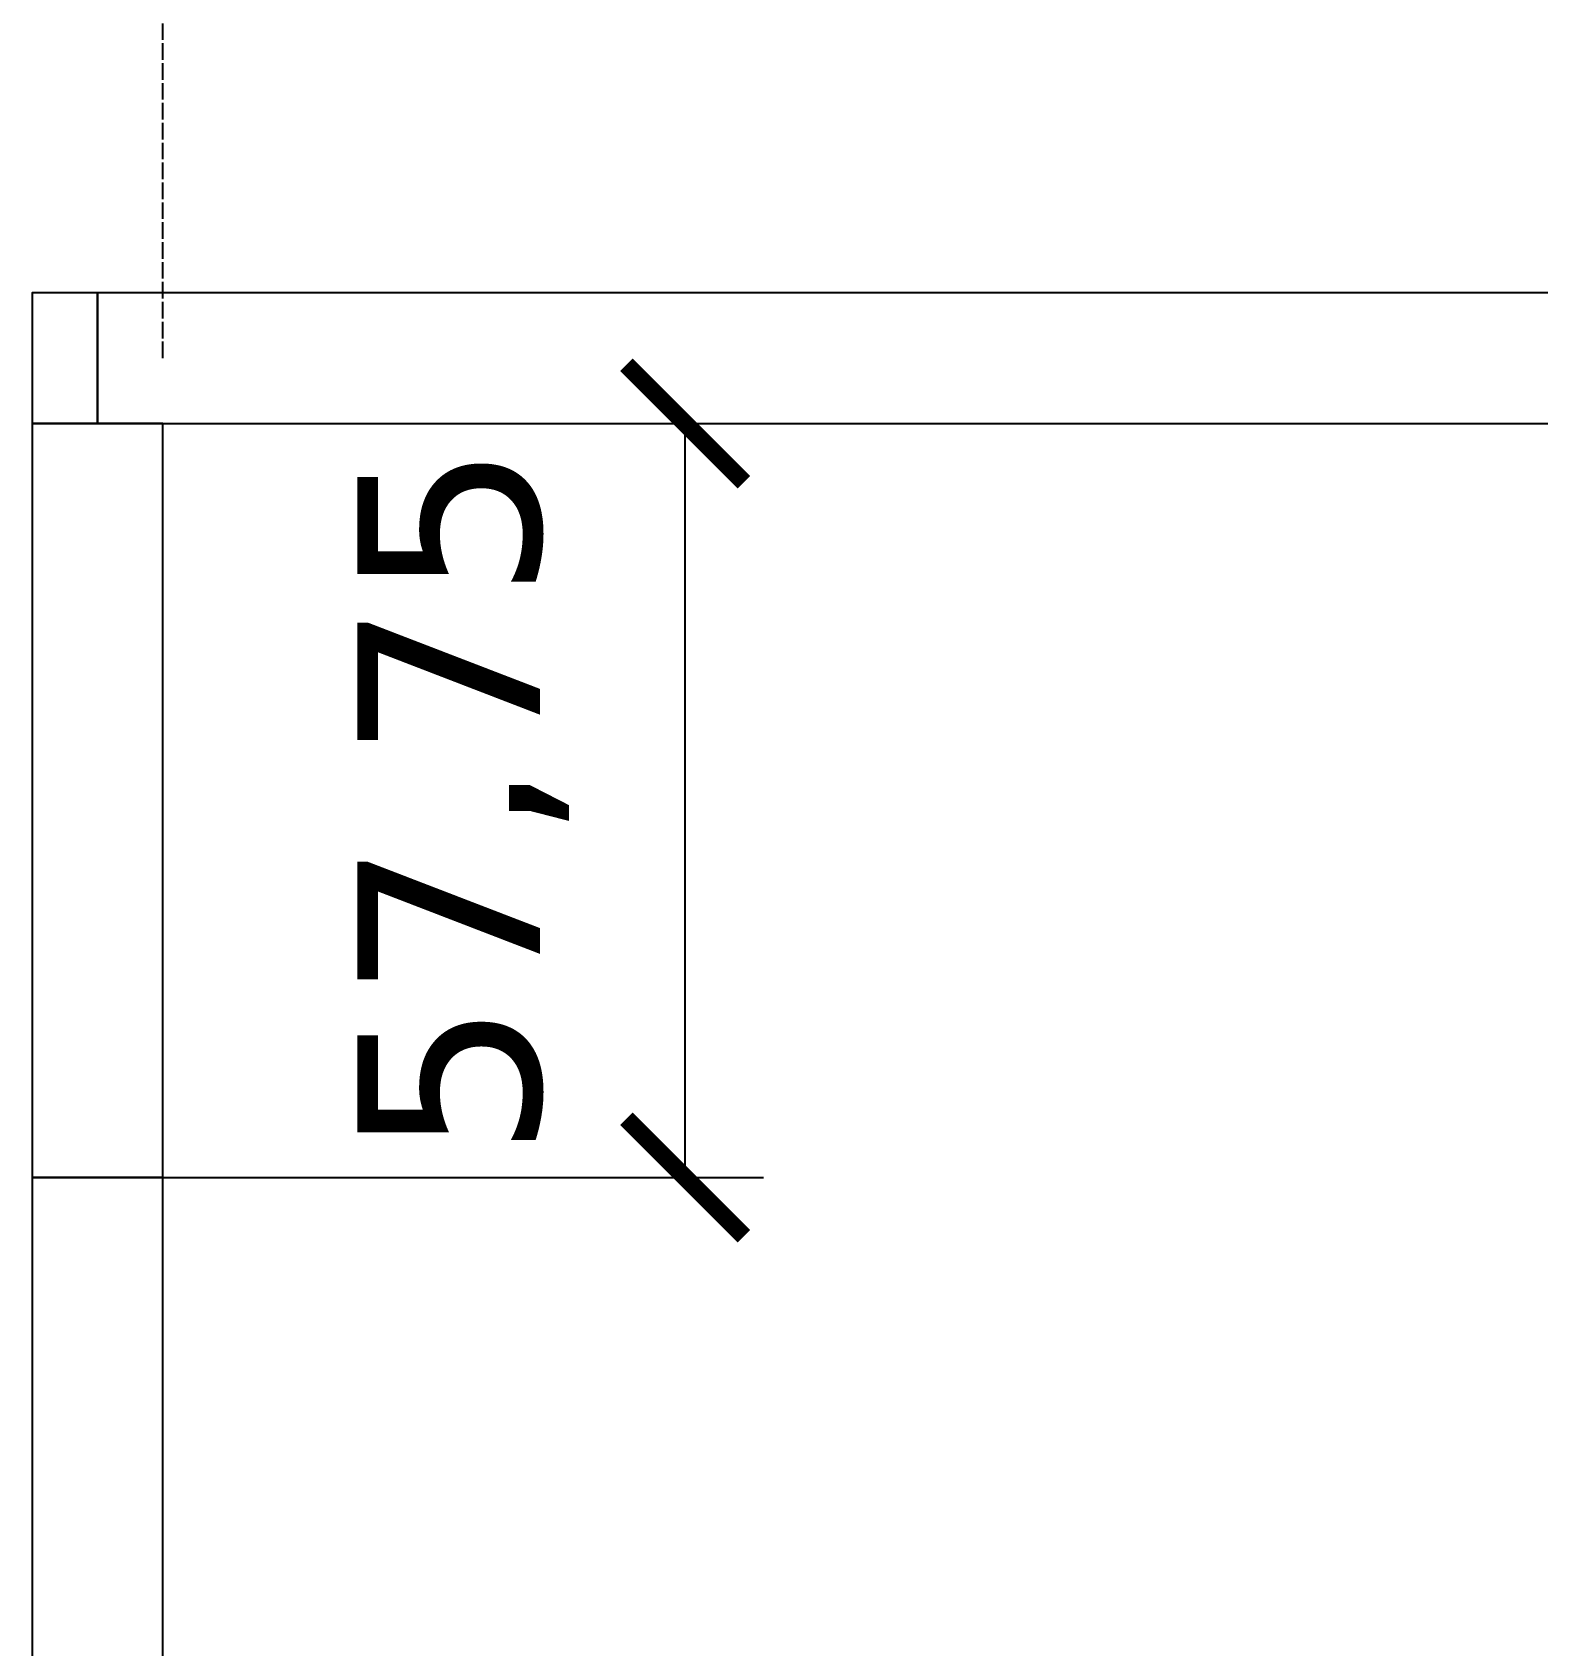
# Model space of a CAD drawing. Header units: centimetres. Extents: x -135 to 5324, y -1304 to 1609.
# Drawn here: x 1974.5 to 2089.8, y 599.6 to 723.2 of the extents above; entities that cross this region are included whole.
import ezdxf

# ---------------------------------------------------------------- set-up
doc = ezdxf.new("R2010")
doc.units = ezdxf.units.CM
doc.linetypes.add('DASHED', pattern=[1.524, 1.27, -0.254])
for name, color, linetype in [('ACIK_SINIR', 8, 'DASHED'), ('IC_DUVAR_100', 30, 'Continuous'), ('KOSE_PROFIL_100', 8, 'Continuous'), ('OZEL_PANEL_OLCU_CM', 3, 'Continuous')]:
    doc.layers.add(name, color=color, linetype=linetype)
doc.styles.add('PORTMAN', font='DejaVuSans.ttf')
doc.dimstyles.new('PORTMAN', dxfattribs={"dimtxt": 14, "dimasz": 9, "dimexe": 6, "dimexo": 5, "dimgap": 4, "dimtad": 1, "dimtxsty": 'PORTMAN', "dimblk": 'ARCHTICK', "dimcen": 2.5, "dimazin": 3, "dimtfac": 0.5, "dimtmove": 2, "dimatfit": 3})

# ---------------------------------------------------------------- blocks, each defined once
blk = doc.blocks.new('BOM_I14_1255p0_IC_DOLU')
blk.add_lwpolyline([(0, 0), (10, 0), (10, 125.5), (0, 125.5)], close=True)
blk = doc.blocks.new('BOM_I16_577p5_IC_DOLU')
blk.add_lwpolyline([(0, 0), (10, 0), (10, 57.75), (0, 57.75)], close=True)
blk = doc.blocks.new('BOM_B02_IC_KOSE_50x100')
blk.add_lwpolyline([(0, 0), (5, 0), (5, 10), (0, 10)], close=True)
blk = doc.blocks.new('_ARCHTICK')
at = {"color": 0, "linetype": 'BYBLOCK', "const_width": 0.15}
blk.add_lwpolyline([(-0.5, -0.5), (0.5, 0.5)], dxfattribs=at)

msp = doc.modelspace()

# ---------------------------------------------------------------- linework, layer by layer
at = {"layer": 'ACIK_SINIR'}
msp.add_line((1984.5, 698.25), (1984.5, 886.5), dxfattribs=at)

# ---------------------------------------------------------------- block references
at = {"layer": 'IC_DUVAR_100', "rotation": 270}
msp.add_blockref('BOM_I14_1255p0_IC_DOLU', (1979.5, 703.25), dxfattribs=at)
at = {"layer": 'IC_DUVAR_100'}
for name, p in [('BOM_I16_577p5_IC_DOLU', (1974.5, 635.5)), ('BOM_I14_1255p0_IC_DOLU', (1974.5, 510))]:
    msp.add_blockref(name, p, dxfattribs=at)
at = {"layer": 'KOSE_PROFIL_100'}
msp.add_blockref('BOM_B02_IC_KOSE_50x100', (1974.5, 693.25), dxfattribs=at)

# ---------------------------------------------------------------- dimensions: what is measured, and where the dimension line sits
at = {"layer": 'OZEL_PANEL_OLCU_CM'}
msp.add_linear_dim(base=(2024.5, 635.5), p1=(1974.5, 635.5), p2=(1974.5, 693.25), angle=90, dimstyle='PORTMAN', override={"dimtxt": 14, "dimasz": 9, "dimexe": 6, "dimexo": 5, "dimdec": 2, "dimzin": 8, "dimdsep": 44}, dxfattribs=at).render()

doc.saveas('drawing.dxf')
